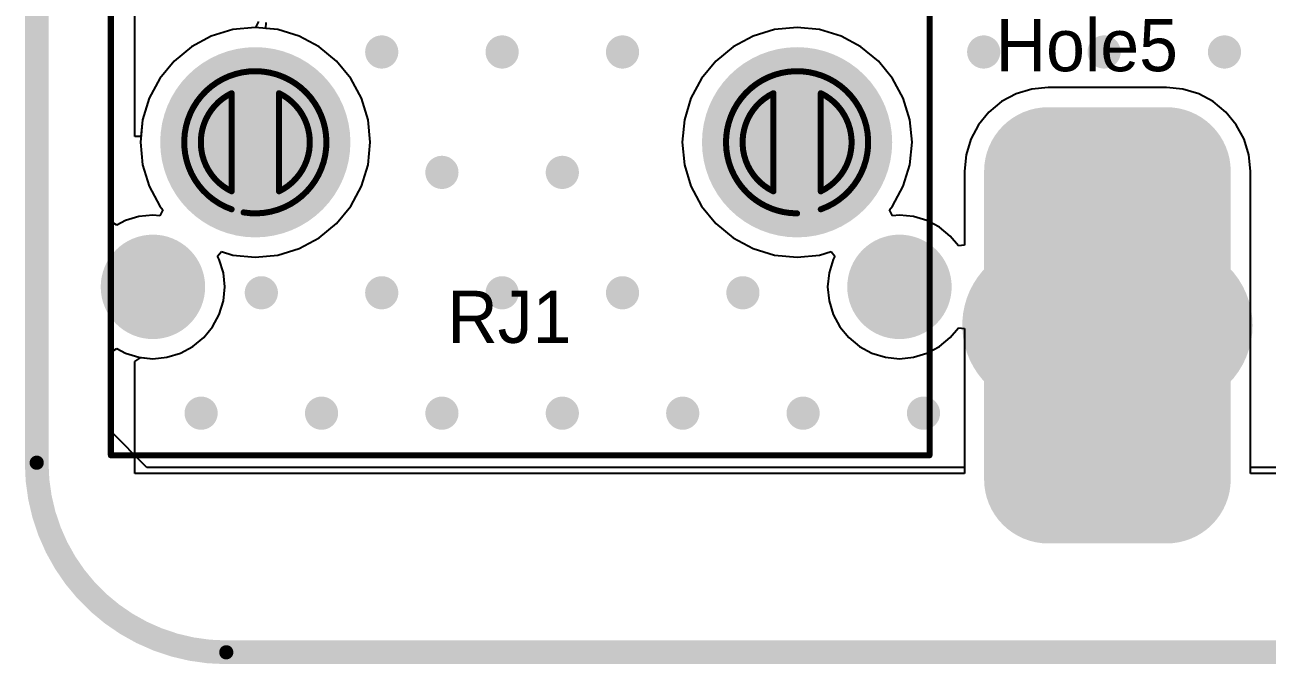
# Model space of a CAD drawing. Header units: millimetres. Extents: x -0.28 to 4.38, y -0.01 to 4.88.
# Drawn here: x -0.006 to 1.025, y -0.013 to 0.518 of the extents above; entities that cross this region are included whole.
import ezdxf

# ---------------------------------------------------------------- set-up
doc = ezdxf.new("R2010")
doc.units = ezdxf.units.MM
doc.header["$MEASUREMENT"] = 0
for name, color, linetype in [('BottomLayer', 5, 'Continuous'), ('BottomSolder', 6, 'Continuous'), ('Mechanical1', 6, 'Continuous'), ('MultiLayer', 9, 'Continuous'), ('PadHoleLayer', 156, 'Continuous'), ('TopLayer', 1, 'Continuous'), ('TopOverlay', 2, 'Continuous'), ('TopSolder', 216, 'Continuous'), ('ViaHoleLayer', 16, 'Continuous')]:
    doc.layers.add(name, color=color, linetype=linetype)

# ---------------------------------------------------------------- blocks, each defined once
blk = doc.blocks.new('H___P___25')
at = {"layer": 'BottomLayer', "const_width": 0.0492126}
for points in [[(-0.1746062, 0.0531496, 1), (-0.1253936, 0.0531496, 1)], [(0.0812992, 0.0531496, 1), (0.1305118, 0.0531496, 1)], [(-0.1746062, -0.0452756, 1), (-0.1253936, -0.0452756, 1)], [(0.0812992, -0.0452756, 1), (0.1305118, -0.0452756, 1)]]:
    blk.add_lwpolyline(points, format="xyb", close=True, dxfattribs=at)
at = {"layer": 'BottomLayer'}
for points in [[(-0.1499999, -0.0944882), (0.1059055, -0.0944882), (-0.1499999, 0.1023622), (0.1059055, 0.1023622)], [(-0.1992125, -0.0452756), (0.1551181, -0.0452756), (-0.1992125, 0.0531496), (0.1551181, 0.0531496)]]:
    blk.add_solid(points, dxfattribs=at)
at = {"layer": 'BottomSolder', "const_width": 0.0532126}
for points in [[(-0.1766062, 0.0531496, 1), (-0.1233936, 0.0531496, 1)], [(0.0792992, 0.0531496, 1), (0.1325118, 0.0531496, 1)], [(-0.1766062, -0.0452756, 1), (-0.1233936, -0.0452756, 1)], [(0.0792992, -0.0452756, 1), (0.1325118, -0.0452756, 1)]]:
    blk.add_lwpolyline(points, format="xyb", close=True, dxfattribs=at)
at = {"layer": 'BottomSolder'}
for points in [[(-0.1499999, -0.0984882), (0.1059055, -0.0984882), (-0.1499999, 0.1063622), (0.1059055, 0.1063622)], [(-0.2032125, -0.0452756), (0.1591181, -0.0452756), (-0.2032125, 0.0531496), (0.1591181, 0.0531496)]]:
    blk.add_solid(points, dxfattribs=at)
at = {"layer": 'MultiLayer', "const_width": 0.0492126}
for points in [[(-0.1746062, 0.0531496, 1), (-0.1253936, 0.0531496, 1)], [(0.0812992, 0.0531496, 1), (0.1305118, 0.0531496, 1)], [(-0.1746062, -0.0452756, 1), (-0.1253936, -0.0452756, 1)], [(0.0812992, -0.0452756, 1), (0.1305118, -0.0452756, 1)]]:
    blk.add_lwpolyline(points, format="xyb", close=True, dxfattribs=at)
at = {"layer": 'MultiLayer'}
for points in [[(-0.1499999, -0.0944882), (0.1059055, -0.0944882), (-0.1499999, 0.1023622), (0.1059055, 0.1023622)], [(-0.1992125, -0.0452756), (0.1551181, -0.0452756), (-0.1992125, 0.0531496), (0.1551181, 0.0531496)]]:
    blk.add_solid(points, dxfattribs=at)
at = {"layer": 'PadHoleLayer', "const_width": 0.0344488}
blk.add_lwpolyline([(-0.0737204, -0.0477362), (-0.0737204, 0.0556102, -1), (0.029626, 0.0556102), (0.029626, -0.0477362, -1)], format="xyb", close=True, dxfattribs=at)
at = {"layer": 'TopLayer', "const_width": 0.0492126}
for points in [[(-0.1746062, 0.0531496, 1), (-0.1253936, 0.0531496, 1)], [(0.0812992, 0.0531496, 1), (0.1305118, 0.0531496, 1)], [(-0.1746062, -0.0452756, 1), (-0.1253936, -0.0452756, 1)], [(0.0812992, -0.0452756, 1), (0.1305118, -0.0452756, 1)]]:
    blk.add_lwpolyline(points, format="xyb", close=True, dxfattribs=at)
at = {"layer": 'TopLayer'}
for points in [[(-0.1499999, -0.0944882), (0.1059055, -0.0944882), (-0.1499999, 0.1023622), (0.1059055, 0.1023622)], [(-0.1992125, -0.0452756), (0.1551181, -0.0452756), (-0.1992125, 0.0531496), (0.1551181, 0.0531496)]]:
    blk.add_solid(points, dxfattribs=at)
at = {"layer": 'TopSolder', "const_width": 0.0532126}
for points in [[(-0.1766062, 0.0531496, 1), (-0.1233936, 0.0531496, 1)], [(0.0792992, 0.0531496, 1), (0.1325118, 0.0531496, 1)], [(-0.1766062, -0.0452756, 1), (-0.1233936, -0.0452756, 1)], [(0.0792992, -0.0452756, 1), (0.1325118, -0.0452756, 1)]]:
    blk.add_lwpolyline(points, format="xyb", close=True, dxfattribs=at)
at = {"layer": 'TopSolder'}
for points in [[(-0.1499999, -0.0984882), (0.1059055, -0.0984882), (-0.1499999, 0.1063622), (0.1059055, 0.1063622)], [(-0.2032125, -0.0452756), (0.1591181, -0.0452756), (-0.2032125, 0.0531496), (0.1591181, 0.0531496)]]:
    blk.add_solid(points, dxfattribs=at)
blk = doc.blocks.new('RJ45_D____37')
at = {"layer": 'BottomLayer'}
for points, const_width in [([(0.0332677, 0.1, 1), (0.0667323, 0.1, 1)], 0.0334645), ([(0.1332677, 0.1, 1), (0.1667323, 0.1, 1)], 0.0334645), ([(0.2332677, 0.1, 1), (0.2667323, 0.1, 1)], 0.0334645), ([(0.3332677, 0.1, 1), (0.3667323, 0.1, 1)], 0.0334645), ([(-0.0167323, 0, 1), (0.0167323, 0, 1)], 0.0334645), ([(0.0832677, 0, 1), (0.1167323, 0, 1)], 0.0334645), ([(0.1832677, 0, 1), (0.2167323, 0, 1)], 0.0334645), ([(0.2832677, 0, 1), (0.3167323, 0, 1)], 0.0334645), ([(-0.0875, -0.2500002, 1), (-0.0125, -0.2500002, 1)], 0.075), ([(0.3625002, -0.25, 1), (0.4375002, -0.25, 1)], 0.075), ([(-0.1547244, -0.3700787, 1), (-0.1153544, -0.3700787, 1)], 0.0393701), ([(0.4653544, -0.3700787, 1), (0.5047244, -0.3700787, 1)], 0.0393701)]:
    blk.add_lwpolyline(points, format="xyb", close=True, dxfattribs=dict(at, const_width=const_width))
at = {"layer": 'BottomSolder'}
for points, const_width in [([(0.0312677, 0.1, 1), (0.0687323, 0.1, 1)], 0.0374645), ([(0.1312677, 0.1, 1), (0.1687323, 0.1, 1)], 0.0374645), ([(0.2312677, 0.1, 1), (0.2687323, 0.1, 1)], 0.0374645), ([(0.3312677, 0.1, 1), (0.3687323, 0.1, 1)], 0.0374645), ([(-0.0187323, 0, 1), (0.0187323, 0, 1)], 0.0374645), ([(0.0812677, 0, 1), (0.1187323, 0, 1)], 0.0374645), ([(0.1812677, 0, 1), (0.2187323, 0, 1)], 0.0374645), ([(0.2812677, 0, 1), (0.3187323, 0, 1)], 0.0374645), ([(-0.0895, -0.2500002, 1), (-0.0105, -0.2500002, 1)], 0.079), ([(0.3605002, -0.25, 1), (0.4395002, -0.25, 1)], 0.079), ([(-0.1567244, -0.3700787, 1), (-0.1133544, -0.3700787, 1)], 0.0433701), ([(0.4633544, -0.3700787, 1), (0.5067244, -0.3700787, 1)], 0.0433701)]:
    blk.add_lwpolyline(points, format="xyb", close=True, dxfattribs=dict(at, const_width=const_width))
at = {"layer": 'MultiLayer'}
for points, const_width in [([(0.0332677, 0.1, 1), (0.0667323, 0.1, 1)], 0.0334645), ([(0.1332677, 0.1, 1), (0.1667323, 0.1, 1)], 0.0334645), ([(0.2332677, 0.1, 1), (0.2667323, 0.1, 1)], 0.0334645), ([(0.3332677, 0.1, 1), (0.3667323, 0.1, 1)], 0.0334645), ([(-0.0167323, 0, 1), (0.0167323, 0, 1)], 0.0334645), ([(0.0832677, 0, 1), (0.1167323, 0, 1)], 0.0334645), ([(0.1832677, 0, 1), (0.2167323, 0, 1)], 0.0334645), ([(0.2832677, 0, 1), (0.3167323, 0, 1)], 0.0334645), ([(-0.0875, -0.2500002, 1), (-0.0125, -0.2500002, 1)], 0.075), ([(0.3625002, -0.25, 1), (0.4375002, -0.25, 1)], 0.075), ([(-0.1547244, -0.3700787, 1), (-0.1153544, -0.3700787, 1)], 0.0393701), ([(0.4653544, -0.3700787, 1), (0.5047244, -0.3700787, 1)], 0.0393701)]:
    blk.add_lwpolyline(points, format="xyb", close=True, dxfattribs=dict(at, const_width=const_width))
at = {"layer": 'PadHoleLayer'}
for points, const_width in [([(0.0391732, 0.1, 1), (0.0608268, 0.1, 1)], 0.0216535), ([(0.1391732, 0.1, 1), (0.1608268, 0.1, 1)], 0.0216535), ([(0.2391732, 0.1, 1), (0.2608268, 0.1, 1)], 0.0216535), ([(0.3391732, 0.1, 1), (0.3608268, 0.1, 1)], 0.0216535), ([(-0.0108268, 0, 1), (0.0108268, 0, 1)], 0.0216535), ([(0.0891732, 0, 1), (0.1108268, 0, 1)], 0.0216535), ([(0.1891732, 0, 1), (0.2108268, 0, 1)], 0.0216535), ([(0.2891732, 0, 1), (0.3108268, 0, 1)], 0.0216535), ([(-0.0824803, -0.2500002, 1), (-0.0175197, -0.2500002, 1)], 0.0649606), ([(0.3675199, -0.25, 1), (0.4324805, -0.25, 1)], 0.0649606), ([(-0.1507874, -0.3700787, 1), (-0.1192914, -0.3700787, 1)], 0.031496), ([(0.4692914, -0.3700787, 1), (0.5007874, -0.3700787, 1)], 0.031496)]:
    blk.add_lwpolyline(points, format="xyb", close=True, dxfattribs=dict(at, const_width=const_width))
at = {"layer": 'TopLayer'}
for points, const_width in [([(0.0332677, 0.1, 1), (0.0667323, 0.1, 1)], 0.0334645), ([(0.1332677, 0.1, 1), (0.1667323, 0.1, 1)], 0.0334645), ([(0.2332677, 0.1, 1), (0.2667323, 0.1, 1)], 0.0334645), ([(0.3332677, 0.1, 1), (0.3667323, 0.1, 1)], 0.0334645), ([(-0.0167323, 0, 1), (0.0167323, 0, 1)], 0.0334645), ([(0.0832677, 0, 1), (0.1167323, 0, 1)], 0.0334645), ([(0.1832677, 0, 1), (0.2167323, 0, 1)], 0.0334645), ([(0.2832677, 0, 1), (0.3167323, 0, 1)], 0.0334645), ([(-0.0875, -0.2500002, 1), (-0.0125, -0.2500002, 1)], 0.075), ([(0.3625002, -0.25, 1), (0.4375002, -0.25, 1)], 0.075), ([(-0.1547244, -0.3700787, 1), (-0.1153544, -0.3700787, 1)], 0.0393701), ([(0.4653544, -0.3700787, 1), (0.5047244, -0.3700787, 1)], 0.0393701)]:
    blk.add_lwpolyline(points, format="xyb", close=True, dxfattribs=dict(at, const_width=const_width))
at = {"layer": 'TopOverlay'}
blk.add_line((0.65, -0.1), (0.65, -0.1), dxfattribs=at)
at = {"layer": 'TopOverlay', "const_width": 0.005}
for points in [[(-0.17, 0.072914), (-0.0992126, 0.1437008)], [(-0.0992126, 0.1437008), (0.4492128, 0.1437008)], [(0.4492128, 0.1437008), (0.51, 0.0829141)], [(0.0431103, 0.096063), (0.0431103, 0.103937)], [(0.0431103, 0.103937), (0.0568898, 0.103937)], [(0.0447839, 0.096063), (0.0447839, 0.103937)], [(0.0552161, 0.096063), (0.0552161, 0.103937)], [(0.0568898, 0.096063), (0.0568898, 0.103937)], [(0.1431103, 0.096063), (0.1431103, 0.103937)], [(0.1431103, 0.103937), (0.1568899, 0.103937)], [(0.144784, 0.096063), (0.144784, 0.103937)], [(0.1552162, 0.096063), (0.1552162, 0.103937)], [(0.1568899, 0.096063), (0.1568899, 0.103937)], [(0.2431104, 0.103937), (0.2568899, 0.103937)], [(0.2431104, 0.096063), (0.2431104, 0.103937)], [(0.244784, 0.096063), (0.244784, 0.103937)], [(0.2552162, 0.096063), (0.2552162, 0.103937)], [(0.2568899, 0.096063), (0.2568899, 0.103937)], [(0.3431104, 0.096063), (0.3431104, 0.103937)], [(0.3431104, 0.103937), (0.35689, 0.103937)], [(0.3447841, 0.096063), (0.3447841, 0.103937)], [(0.3552163, 0.096063), (0.3552163, 0.103937)], [(0.35689, 0.096063), (0.35689, 0.103937)], [(0.0431103, 0.096063), (0.0568898, 0.096063)], [(0.1431103, 0.096063), (0.1568899, 0.096063)], [(0.2431104, 0.096063), (0.2568899, 0.096063)], [(0.3431104, 0.096063), (0.35689, 0.096063)], [(0.51, -0.51), (0.51, 0.0829141)], [(-0.17, -0.51), (-0.17, 0.072914)], [(-0.0068898, -0.003937), (-0.0068898, 0.003937)], [(-0.0068898, 0.003937), (0.0068898, 0.003937)], [(-0.0052161, -0.003937), (-0.0052161, 0.003937)], [(0.0052161, -0.003937), (0.0052161, 0.003937)], [(0.0068898, -0.003937), (0.0068898, 0.003937)], [(0.0931103, -0.003937), (0.0931103, 0.003937)], [(0.0931103, 0.003937), (0.1068898, 0.003937)], [(0.094784, -0.003937), (0.094784, 0.003937)], [(0.1052162, -0.003937), (0.1052162, 0.003937)], [(0.1068898, -0.003937), (0.1068898, 0.003937)], [(0.1931103, 0.003937), (0.2068899, 0.003937)], [(0.1931103, -0.003937), (0.1931103, 0.003937)], [(0.194784, -0.003937), (0.194784, 0.003937)], [(0.2052162, -0.003937), (0.2052162, 0.003937)], [(0.2068899, -0.003937), (0.2068899, 0.003937)], [(0.2931104, -0.003937), (0.2931104, 0.003937)], [(0.2931104, 0.003937), (0.3068899, 0.003937)], [(0.2947841, -0.003937), (0.2947841, 0.003937)], [(0.3052163, -0.003937), (0.3052163, 0.003937)], [(0.3068899, -0.003937), (0.3068899, 0.003937)], [(-0.0068898, -0.003937), (0.0068898, -0.003937)], [(0.0931103, -0.003937), (0.1068898, -0.003937)], [(0.1931103, -0.003937), (0.2068899, -0.003937)], [(0.2931104, -0.003937), (0.3068899, -0.003937)], [(-0.0696851, -0.2907724), (-0.0696851, -0.2092279)], [(-0.030315, -0.2907724), (-0.030315, -0.2092279)], [(0.3803152, -0.2907724), (0.3803152, -0.2092279)], [(0.4196853, -0.2907724), (0.4196853, -0.2092279)], [(-0.17, -0.51), (0.51, -0.51)]]:
    blk.add_lwpolyline(points, dxfattribs=at)
at = {"layer": 'TopOverlay', "const_width": 0.0025}
for points in [[(-0.1004626, 0.1437008, 1), (-0.0979626, 0.1437008, 1)], [(-0.1004626, 0.1437008, 1), (-0.0979626, 0.1437008, 1)], [(0.4479628, 0.1437008, 1), (0.4504628, 0.1437008, 1)], [(0.4479628, 0.1437008, 1), (0.4504628, 0.1437008, 1)], [(0.0418603, 0.103937, 1), (0.0443603, 0.103937, 1)], [(0.0418603, 0.103937, 1), (0.0443603, 0.103937, 1)], [(0.0435339, 0.103937, 1), (0.0460339, 0.103937, 1)], [(0.0539661, 0.103937, 1), (0.0564661, 0.103937, 1)], [(0.0556398, 0.103937, 1), (0.0581398, 0.103937, 1)], [(0.0556398, 0.103937, 1), (0.0581398, 0.103937, 1)], [(0.1418603, 0.103937, 1), (0.1443603, 0.103937, 1)], [(0.1418603, 0.103937, 1), (0.1443603, 0.103937, 1)], [(0.143534, 0.103937, 1), (0.146034, 0.103937, 1)], [(0.1539662, 0.103937, 1), (0.1564662, 0.103937, 1)], [(0.1556399, 0.103937, 1), (0.1581399, 0.103937, 1)], [(0.1556399, 0.103937, 1), (0.1581399, 0.103937, 1)], [(0.2418604, 0.103937, 1), (0.2443604, 0.103937, 1)], [(0.2418604, 0.103937, 1), (0.2443604, 0.103937, 1)], [(0.243534, 0.103937, 1), (0.246034, 0.103937, 1)], [(0.2539662, 0.103937, 1), (0.2564662, 0.103937, 1)], [(0.2556399, 0.103937, 1), (0.2581399, 0.103937, 1)], [(0.2556399, 0.103937, 1), (0.2581399, 0.103937, 1)], [(0.3418604, 0.103937, 1), (0.3443604, 0.103937, 1)], [(0.3418604, 0.103937, 1), (0.3443604, 0.103937, 1)], [(0.3435341, 0.103937, 1), (0.3460341, 0.103937, 1)], [(0.3539663, 0.103937, 1), (0.3564663, 0.103937, 1)], [(0.35564, 0.103937, 1), (0.35814, 0.103937, 1)], [(0.35564, 0.103937, 1), (0.35814, 0.103937, 1)], [(0.0418603, 0.096063, 1), (0.0443603, 0.096063, 1)], [(0.0418603, 0.096063, 1), (0.0443603, 0.096063, 1)], [(0.0435339, 0.096063, 1), (0.0460339, 0.096063, 1)], [(0.0539661, 0.096063, 1), (0.0564661, 0.096063, 1)], [(0.0556398, 0.096063, 1), (0.0581398, 0.096063, 1)], [(0.0556398, 0.096063, 1), (0.0581398, 0.096063, 1)], [(0.1418603, 0.096063, 1), (0.1443603, 0.096063, 1)], [(0.1418603, 0.096063, 1), (0.1443603, 0.096063, 1)], [(0.143534, 0.096063, 1), (0.146034, 0.096063, 1)], [(0.1539662, 0.096063, 1), (0.1564662, 0.096063, 1)], [(0.1556399, 0.096063, 1), (0.1581399, 0.096063, 1)], [(0.1556399, 0.096063, 1), (0.1581399, 0.096063, 1)], [(0.2418604, 0.096063, 1), (0.2443604, 0.096063, 1)], [(0.2418604, 0.096063, 1), (0.2443604, 0.096063, 1)], [(0.243534, 0.096063, 1), (0.246034, 0.096063, 1)], [(0.2539662, 0.096063, 1), (0.2564662, 0.096063, 1)], [(0.2556399, 0.096063, 1), (0.2581399, 0.096063, 1)], [(0.2556399, 0.096063, 1), (0.2581399, 0.096063, 1)], [(0.3418604, 0.096063, 1), (0.3443604, 0.096063, 1)], [(0.3418604, 0.096063, 1), (0.3443604, 0.096063, 1)], [(0.3435341, 0.096063, 1), (0.3460341, 0.096063, 1)], [(0.3539663, 0.096063, 1), (0.3564663, 0.096063, 1)], [(0.35564, 0.096063, 1), (0.35814, 0.096063, 1)], [(0.35564, 0.096063, 1), (0.35814, 0.096063, 1)], [(0.50875, 0.0829141, 1), (0.51125, 0.0829141, 1)], [(0.50875, 0.0829141, 1), (0.51125, 0.0829141, 1)], [(-0.17125, 0.072914, 1), (-0.16875, 0.072914, 1)], [(-0.17125, 0.072914, 1), (-0.16875, 0.072914, 1)], [(-0.0081398, 0.003937, 1), (-0.0056398, 0.003937, 1)], [(-0.0081398, 0.003937, 1), (-0.0056398, 0.003937, 1)], [(-0.0064661, 0.003937, 1), (-0.0039661, 0.003937, 1)], [(0.0039661, 0.003937, 1), (0.0064661, 0.003937, 1)], [(0.0056398, 0.003937, 1), (0.0081398, 0.003937, 1)], [(0.0056398, 0.003937, 1), (0.0081398, 0.003937, 1)], [(0.0918603, 0.003937, 1), (0.0943603, 0.003937, 1)], [(0.0918603, 0.003937, 1), (0.0943603, 0.003937, 1)], [(0.093534, 0.003937, 1), (0.096034, 0.003937, 1)], [(0.1039662, 0.003937, 1), (0.1064662, 0.003937, 1)], [(0.1056398, 0.003937, 1), (0.1081398, 0.003937, 1)], [(0.1056398, 0.003937, 1), (0.1081398, 0.003937, 1)], [(0.1918603, 0.003937, 1), (0.1943603, 0.003937, 1)], [(0.1918603, 0.003937, 1), (0.1943603, 0.003937, 1)], [(0.193534, 0.003937, 1), (0.196034, 0.003937, 1)], [(0.2039662, 0.003937, 1), (0.2064662, 0.003937, 1)], [(0.2056399, 0.003937, 1), (0.2081399, 0.003937, 1)], [(0.2056399, 0.003937, 1), (0.2081399, 0.003937, 1)], [(0.2918604, 0.003937, 1), (0.2943604, 0.003937, 1)], [(0.2918604, 0.003937, 1), (0.2943604, 0.003937, 1)], [(0.2935341, 0.003937, 1), (0.2960341, 0.003937, 1)], [(0.3039663, 0.003937, 1), (0.3064663, 0.003937, 1)], [(0.3056399, 0.003937, 1), (0.3081399, 0.003937, 1)], [(0.3056399, 0.003937, 1), (0.3081399, 0.003937, 1)], [(-0.0081398, -0.003937, 1), (-0.0056398, -0.003937, 1)], [(-0.0081398, -0.003937, 1), (-0.0056398, -0.003937, 1)], [(-0.0064661, -0.003937, 1), (-0.0039661, -0.003937, 1)], [(0.0039661, -0.003937, 1), (0.0064661, -0.003937, 1)], [(0.0056398, -0.003937, 1), (0.0081398, -0.003937, 1)], [(0.0056398, -0.003937, 1), (0.0081398, -0.003937, 1)], [(0.0918603, -0.003937, 1), (0.0943603, -0.003937, 1)], [(0.0918603, -0.003937, 1), (0.0943603, -0.003937, 1)], [(0.093534, -0.003937, 1), (0.096034, -0.003937, 1)], [(0.1039662, -0.003937, 1), (0.1064662, -0.003937, 1)], [(0.1056398, -0.003937, 1), (0.1081398, -0.003937, 1)], [(0.1056398, -0.003937, 1), (0.1081398, -0.003937, 1)], [(0.1918603, -0.003937, 1), (0.1943603, -0.003937, 1)], [(0.1918603, -0.003937, 1), (0.1943603, -0.003937, 1)], [(0.193534, -0.003937, 1), (0.196034, -0.003937, 1)], [(0.2039662, -0.003937, 1), (0.2064662, -0.003937, 1)], [(0.2056399, -0.003937, 1), (0.2081399, -0.003937, 1)], [(0.2056399, -0.003937, 1), (0.2081399, -0.003937, 1)], [(0.2918604, -0.003937, 1), (0.2943604, -0.003937, 1)], [(0.2918604, -0.003937, 1), (0.2943604, -0.003937, 1)], [(0.2935341, -0.003937, 1), (0.2960341, -0.003937, 1)], [(0.3039663, -0.003937, 1), (0.3064663, -0.003937, 1)], [(0.3056399, -0.003937, 1), (0.3081399, -0.003937, 1)], [(0.3056399, -0.003937, 1), (0.3081399, -0.003937, 1)], [(-0.0315649, -0.1943224, 1), (-0.0290649, -0.1943224, 1)], [(0.3790652, -0.1943225, 1), (0.3815652, -0.1943225, 1)], [(-0.0709351, -0.2092279, 1), (-0.0684351, -0.2092279, 1)], [(-0.070935, -0.2092279, 1), (-0.068435, -0.2092279, 1)], [(-0.031565, -0.2092279, 1), (-0.029065, -0.2092279, 1)], [(-0.031565, -0.2092279, 1), (-0.029065, -0.2092279, 1)], [(0.3790652, -0.2092279, 1), (0.3815652, -0.2092279, 1)], [(0.3790652, -0.2092279, 1), (0.3815652, -0.2092279, 1)], [(0.4184352, -0.2092279, 1), (0.4209352, -0.2092279, 1)], [(0.4184353, -0.2092279, 1), (0.4209353, -0.2092279, 1)], [(-0.0709351, -0.2907724, 1), (-0.0684351, -0.2907724, 1)], [(-0.070935, -0.2907725, 1), (-0.068435, -0.2907725, 1)], [(-0.031565, -0.2907724, 1), (-0.029065, -0.2907724, 1)], [(-0.031565, -0.2907725, 1), (-0.029065, -0.2907725, 1)], [(0.3790652, -0.2907724, 1), (0.3815652, -0.2907724, 1)], [(0.3790652, -0.2907725, 1), (0.3815652, -0.2907725, 1)], [(0.4184352, -0.2907725, 1), (0.4209352, -0.2907725, 1)], [(0.4184353, -0.2907724, 1), (0.4209353, -0.2907724, 1)], [(-0.0709351, -0.305678, 1), (-0.0684351, -0.305678, 1)], [(-0.0609896, -0.3082467, 1), (-0.0584896, -0.3082467, 1)], [(-0.0315649, -0.305678, 1), (-0.0290649, -0.305678, 1)], [(0.3790652, -0.3056779, 1), (0.3815652, -0.3056779, 1)], [(0.3987501, -0.3090554, 1), (0.4012501, -0.3090554, 1)], [(0.4184353, -0.305678, 1), (0.4209353, -0.305678, 1)], [(-0.17125, -0.51, 1), (-0.16875, -0.51, 1)], [(-0.17125, -0.51, 1), (-0.16875, -0.51, 1)], [(0.50875, -0.51, 1), (0.51125, -0.51, 1)], [(0.50875, -0.51, 1), (0.51125, -0.51, 1)]]:
    blk.add_lwpolyline(points, format="xyb", close=True, dxfattribs=at)
at = {"layer": 'TopOverlay', "const_width": 0.005}
for points in [[(-0.0696851, -0.305678, -22.95340004869648), (-0.0597396, -0.3082467)], [(-0.0303149, -0.1943224, -0.7071067811865566), (-0.0303149, -0.305678)], [(0.4000001, -0.3090554, -11.74195513120871), (0.4196853, -0.305678)], [(0.3803152, -0.3056779, -0.7071067811865385), (0.3803152, -0.1943225)], [(-0.069685, -0.2907725, -0.6276459144608444), (-0.069685, -0.2092279)], [(-0.030315, -0.2092279, -0.6276459144608674), (-0.030315, -0.2907725)], [(0.3803152, -0.2907725, -0.6276459144608468), (0.3803152, -0.2092279)], [(0.4196852, -0.2092279, -0.6276459144608634), (0.4196852, -0.2907725)]]:
    blk.add_lwpolyline(points, format="xyb", dxfattribs=at)
at = {"layer": 'TopSolder'}
for points, const_width in [([(0.0312677, 0.1, 1), (0.0687323, 0.1, 1)], 0.0374645), ([(0.1312677, 0.1, 1), (0.1687323, 0.1, 1)], 0.0374645), ([(0.2312677, 0.1, 1), (0.2687323, 0.1, 1)], 0.0374645), ([(0.3312677, 0.1, 1), (0.3687323, 0.1, 1)], 0.0374645), ([(-0.0187323, 0, 1), (0.0187323, 0, 1)], 0.0374645), ([(0.0812677, 0, 1), (0.1187323, 0, 1)], 0.0374645), ([(0.1812677, 0, 1), (0.2187323, 0, 1)], 0.0374645), ([(0.2812677, 0, 1), (0.3187323, 0, 1)], 0.0374645), ([(-0.0895, -0.2500002, 1), (-0.0105, -0.2500002, 1)], 0.079), ([(0.3605002, -0.25, 1), (0.4395002, -0.25, 1)], 0.079), ([(-0.1567244, -0.3700787, 1), (-0.1133544, -0.3700787, 1)], 0.0433701), ([(0.4633544, -0.3700787, 1), (0.5067244, -0.3700787, 1)], 0.0433701)]:
    blk.add_lwpolyline(points, format="xyb", close=True, dxfattribs=dict(at, const_width=const_width))

msp = doc.modelspace()

# ---------------------------------------------------------------- linework, layer by layer
at = {"layer": 'BottomLayer'}
for p, q in [((0.065, 0.3542232), (0.065, 1.42)), ((0.148469, 0.5081931), (0.1319652, 0.4993716)), ((0.1663765, 0.5136253), (0.148469, 0.5081931)), ((0.1849998, 0.5154595), (0.1663765, 0.5136253)), ((0.2036231, 0.5136253), (0.1849998, 0.5154595)), ((0.2215306, 0.5081931), (0.2036231, 0.5136253)), ((0.2380344, 0.4993716), (0.2215306, 0.5081931)), ((0.5984692, 0.5081933), (0.5819654, 0.4993718)), ((0.6163767, 0.5136255), (0.5984692, 0.5081933)), ((0.635, 0.5154597), (0.6163767, 0.5136255)), ((0.6536233, 0.5136255), (0.635, 0.5154597)), ((0.6715308, 0.5081933), (0.6536233, 0.5136255)), ((0.6880346, 0.4993718), (0.6715308, 0.5081933)), ((0.1319652, 0.4993716), (0.1174996, 0.4875)), ((0.2525, 0.4875), (0.2380344, 0.4993716)), ((0.5819654, 0.4993718), (0.5674998, 0.4875002)), ((0.7025002, 0.4875002), (0.6880346, 0.4993718)), ((0.1174996, 0.4875), (0.105628, 0.4730344)), ((0.2643716, 0.4730344), (0.2525, 0.4875)), ((0.5674998, 0.4875002), (0.5556282, 0.4730346)), ((0.7143718, 0.4730346), (0.7025002, 0.4875002)), ((0.105628, 0.4730344), (0.0968065, 0.4565306)), ((0.2731931, 0.4565306), (0.2643716, 0.4730344)), ((0.5556282, 0.4730346), (0.5468067, 0.4565308)), ((0.7231933, 0.4565308), (0.7143718, 0.4730346)), ((0.8435433, 0.465453), (0.8299753, 0.4641167)), ((0.9419685, 0.465453), (0.8435433, 0.465453)), ((0.9555365, 0.4641167), (0.9419685, 0.465453)), ((0.0968065, 0.4565306), (0.0913743, 0.4386231)), ((0.2786253, 0.4386231), (0.2731931, 0.4565306)), ((0.5468067, 0.4565308), (0.5413745, 0.4386233)), ((0.7286255, 0.4386233), (0.7231933, 0.4565308)), ((0.8169286, 0.460159), (0.8049048, 0.4537321)), ((0.8299753, 0.4641167), (0.8169286, 0.460159)), ((0.9685832, 0.460159), (0.9555365, 0.4641167)), ((0.980607, 0.4537321), (0.9685832, 0.460159)), ((0.7943658, 0.445083), (0.7857167, 0.434544)), ((0.8049048, 0.4537321), (0.7943658, 0.445083)), ((0.991146, 0.445083), (0.980607, 0.4537321)), ((0.9997951, 0.434544), (0.991146, 0.445083)), ((0.0913743, 0.4386231), (0.0895401, 0.4199998)), ((0.2804595, 0.4199998), (0.2786253, 0.4386231)), ((0.5413745, 0.4386233), (0.5395403, 0.42)), ((0.7304597, 0.42), (0.7286255, 0.4386233)), ((0.7857167, 0.434544), (0.7792898, 0.4225202)), ((1.006222, 0.4225202), (0.9997951, 0.434544)), ((0.0895401, 0.4199998), (0.0913743, 0.4013765)), ((0.2786253, 0.4013765), (0.2804595, 0.4199998)), ((0.5395403, 0.42), (0.5413745, 0.4013767)), ((0.7286255, 0.4013767), (0.7304597, 0.42)), ((0.7792898, 0.4225202), (0.7753321, 0.4094735)), ((1.0101797, 0.4094735), (1.006222, 0.4225202)), ((0.7753321, 0.4094735), (0.7739958, 0.3959055)), ((1.011516, 0.3959055), (1.0101797, 0.4094735)), ((0.0913743, 0.4013765), (0.0968065, 0.383469)), ((0.2731931, 0.383469), (0.2786253, 0.4013765)), ((0.5413745, 0.4013767), (0.5468067, 0.3834692)), ((0.7231933, 0.3834692), (0.7286255, 0.4013767)), ((0.7739958, 0.3959055), (0.7739958, 0.3346277)), ((1.011516, 0.15), (1.011516, 0.3959055)), ((0.0968065, 0.383469), (0.105628, 0.3669652)), ((0.2643716, 0.3669652), (0.2731931, 0.383469)), ((0.5468067, 0.3834692), (0.5556282, 0.3669654)), ((0.7143718, 0.3669654), (0.7231933, 0.3834692)), ((0.105628, 0.3669652), (0.1082355, 0.3637879)), ((0.1082355, 0.3637879), (0.1056843, 0.3590149)), ((0.2525, 0.3524996), (0.2643716, 0.3669652)), ((0.5556282, 0.3669654), (0.5674998, 0.3524998)), ((0.7117641, 0.3637879), (0.7143718, 0.3669654)), ((0.7143153, 0.3590149), (0.7117641, 0.3637879)), ((0.0700001, 0.3512263), (0.065, 0.3542232)), ((0.0771305, 0.3550376), (0.0700001, 0.3512263)), ((0.0883218, 0.3584324), (0.0771305, 0.3550376)), ((0.0999604, 0.3595787), (0.0883218, 0.3584324)), ((0.1056843, 0.3590149), (0.0999604, 0.3595787)), ((0.2380344, 0.340628), (0.2525, 0.3524996)), ((0.5674998, 0.3524998), (0.5819654, 0.3406282)), ((0.7200392, 0.3595787), (0.7143153, 0.3590149)), ((0.7316778, 0.3584324), (0.7200392, 0.3595787)), ((0.7428691, 0.3550376), (0.7316778, 0.3584324)), ((0.7531831, 0.3495246), (0.7428691, 0.3550376)), ((0.2215306, 0.3318065), (0.2380344, 0.340628)), ((0.5819654, 0.3406282), (0.5984692, 0.3318067)), ((0.7622234, 0.3421055), (0.7531831, 0.3495246)), ((0.7689958, 0.3338533), (0.7622234, 0.3421055)), ((0.2036231, 0.3263743), (0.2215306, 0.3318065)), ((0.5984692, 0.3318067), (0.6163767, 0.3263745)), ((0.7739958, 0.3346277), (0.7689958, 0.3338533)), ((0.1536582, 0.3254051), (0.1568302, 0.3292702)), ((0.1550767, 0.3227512), (0.1536582, 0.3254051)), ((0.1584715, 0.3115599), (0.1550767, 0.3227512)), ((0.1568302, 0.3292702), (0.1663765, 0.3263743)), ((0.1663765, 0.3263743), (0.1849998, 0.3245401)), ((0.1849998, 0.3245401), (0.2036231, 0.3263743)), ((0.6163767, 0.3263745), (0.635, 0.3245403)), ((0.635, 0.3245403), (0.6536233, 0.3263745)), ((0.6536233, 0.3263745), (0.6631695, 0.3292703)), ((0.6649229, 0.3227512), (0.6615281, 0.3115599)), ((0.6631695, 0.3292703), (0.6663415, 0.3254052)), ((0.6663415, 0.3254052), (0.6649229, 0.3227512)), ((0.1596178, 0.2999213), (0.1584715, 0.3115599)), ((0.6615281, 0.3115599), (0.6603818, 0.2999213)), ((0.1584715, 0.2882827), (0.1596178, 0.2999213)), ((0.6603818, 0.2999213), (0.6615281, 0.2882827)), ((0.1550767, 0.2770914), (0.1584715, 0.2882827)), ((0.6615281, 0.2882827), (0.6649229, 0.2770914)), ((0.1495637, 0.2667774), (0.1550767, 0.2770914)), ((0.6649229, 0.2770914), (0.6704359, 0.2667774)), ((0.1421446, 0.2577371), (0.1495637, 0.2667774)), ((0.6704359, 0.2667774), (0.677855, 0.2577371)), ((0.7622234, 0.2577371), (0.7689958, 0.2659893)), ((0.7689958, 0.2659893), (0.7739958, 0.2652149)), ((0.7739958, 0.2652149), (0.7739958, 0.15)), ((0.065, 0.2456194), (0.0700001, 0.2486163)), ((0.0700001, 0.2486163), (0.0771305, 0.244805)), ((0.1227903, 0.244805), (0.1331043, 0.250318)), ((0.1331043, 0.250318), (0.1421446, 0.2577371)), ((0.677855, 0.2577371), (0.6868953, 0.250318)), ((0.6868953, 0.250318), (0.6972093, 0.244805)), ((0.7428691, 0.244805), (0.7531831, 0.250318)), ((0.7531831, 0.250318), (0.7622234, 0.2577371)), ((0.065, 0.18), (0.065, 0.2456194)), ((0.0771305, 0.244805), (0.0883218, 0.2414102)), ((0.0883218, 0.2414102), (0.0999604, 0.2402639)), ((0.0999604, 0.2402639), (0.111599, 0.2414102)), ((0.111599, 0.2414102), (0.1227903, 0.244805)), ((0.6972093, 0.244805), (0.7084006, 0.2414102)), ((0.7084006, 0.2414102), (0.7200392, 0.2402639)), ((0.7200392, 0.2402639), (0.7316778, 0.2414102)), ((0.7316778, 0.2414102), (0.7428691, 0.244805)), ((0.095, 0.15), (0.065, 0.18)), ((0.7739958, 0.15), (0.095, 0.15)), ((2.605, 0.15), (1.011516, 0.15))]:
    msp.add_line(p, q, dxfattribs=at)
at = {"layer": 'BottomLayer', "const_width": 0.0137795}
for points in [[(0.2831102, 0.495, 1), (0.2968898, 0.495, 1)], [(0.3831102, 0.495, 1), (0.3968898, 0.495, 1)], [(0.4831102, 0.495, 1), (0.4968898, 0.495, 1)], [(0.7831102, 0.495, 1), (0.7968898, 0.495, 1)], [(0.8831102, 0.495, 1), (0.8968898, 0.495, 1)], [(0.9831102, 0.495, 1), (0.9968898, 0.495, 1)], [(0.3331102, 0.395, 1), (0.3468898, 0.395, 1)], [(0.4331102, 0.395, 1), (0.4468898, 0.395, 1)], [(0.1831102, 0.295, 1), (0.1968898, 0.295, 1)], [(0.2831102, 0.295, 1), (0.2968898, 0.295, 1)], [(0.3831102, 0.295, 1), (0.3968898, 0.295, 1)], [(0.4831102, 0.295, 1), (0.4968898, 0.295, 1)], [(0.5831102, 0.295, 1), (0.5968898, 0.295, 1)], [(0.1331102, 0.195, 1), (0.1468898, 0.195, 1)], [(0.2331102, 0.195, 1), (0.2468898, 0.195, 1)], [(0.3331102, 0.195, 1), (0.3468898, 0.195, 1)], [(0.4331102, 0.195, 1), (0.4468898, 0.195, 1)], [(0.5331102, 0.195, 1), (0.5468898, 0.195, 1)], [(0.6331102, 0.195, 1), (0.6468898, 0.195, 1)], [(0.7331102, 0.195, 1), (0.7468898, 0.195, 1)]]:
    msp.add_lwpolyline(points, format="xyb", close=True, dxfattribs=at)
at = {"layer": 'Mechanical1'}
for points, const_width in [([(0.003419, 0.1538676), (0.003419, 3.6184345)], 0.019685), ([(0.003419, 0.1538676), (0.003419, 3.6184345)], 0.011811), ([(0.1608993, -0.0036127), (3.2317654, -0.0036127)], 0.019685), ([(0.1608993, -0.0036127), (3.2317654, -0.0036127)], 0.011811)]:
    msp.add_lwpolyline(points, dxfattribs=dict(at, const_width=const_width))
for points, const_width in [([(0.1608993, -0.0036127, -0.4142135623730968), (0.003419, 0.1538676)], 0.019685), ([(0.1608993, -0.0036127, -0.4142135623730951), (0.003419, 0.1538676)], 0.011811)]:
    msp.add_lwpolyline(points, format="xyb", dxfattribs=dict(at, const_width=const_width))
for points, const_width in [([(-0.0015022, 0.1538676, 1), (0.0083402, 0.1538676, 1)], 0.0098425), ([(-0.0015022, 0.1538676, 1), (0.0083402, 0.1538676, 1)], 0.0098425), ([(0.0004663, 0.1538676, 1), (0.0063717, 0.1538676, 1)], 0.0059055), ([(0.0004663, 0.1538676, 1), (0.0063717, 0.1538676, 1)], 0.0059055), ([(0.1559781, -0.0036127, 1), (0.1658205, -0.0036127, 1)], 0.0098425), ([(0.1559781, -0.0036127, 1), (0.1658205, -0.0036127, 1)], 0.0098425), ([(0.1579466, -0.0036127, 1), (0.163852, -0.0036127, 1)], 0.0059055), ([(0.1579466, -0.0036127, 1), (0.163852, -0.0036127, 1)], 0.0059055)]:
    msp.add_lwpolyline(points, format="xyb", close=True, dxfattribs=dict(at, const_width=const_width))
at = {"layer": 'MultiLayer', "const_width": 0.0137795}
for points in [[(0.2831102, 0.495, 1), (0.2968898, 0.495, 1)], [(0.3831102, 0.495, 1), (0.3968898, 0.495, 1)], [(0.4831102, 0.495, 1), (0.4968898, 0.495, 1)], [(0.7831102, 0.495, 1), (0.7968898, 0.495, 1)], [(0.8831102, 0.495, 1), (0.8968898, 0.495, 1)], [(0.9831102, 0.495, 1), (0.9968898, 0.495, 1)], [(0.3331102, 0.395, 1), (0.3468898, 0.395, 1)], [(0.4331102, 0.395, 1), (0.4468898, 0.395, 1)], [(0.1831102, 0.295, 1), (0.1968898, 0.295, 1)], [(0.2831102, 0.295, 1), (0.2968898, 0.295, 1)], [(0.3831102, 0.295, 1), (0.3968898, 0.295, 1)], [(0.4831102, 0.295, 1), (0.4968898, 0.295, 1)], [(0.5831102, 0.295, 1), (0.5968898, 0.295, 1)], [(0.1331102, 0.195, 1), (0.1468898, 0.195, 1)], [(0.2331102, 0.195, 1), (0.2468898, 0.195, 1)], [(0.3331102, 0.195, 1), (0.3468898, 0.195, 1)], [(0.4331102, 0.195, 1), (0.4468898, 0.195, 1)], [(0.5331102, 0.195, 1), (0.5468898, 0.195, 1)], [(0.6331102, 0.195, 1), (0.6468898, 0.195, 1)], [(0.7331102, 0.195, 1), (0.7468898, 0.195, 1)]]:
    msp.add_lwpolyline(points, format="xyb", close=True, dxfattribs=at)
at = {"layer": 'TopLayer'}
for p, q in [((0.085, 0.424915), (0.085, 1.0302835)), ((0.187658, 0.5202219), (0.1850558, 0.515454)), ((0.1936434, 0.5146082), (0.1938891, 0.5196082)), ((0.148469, 0.5081931), (0.1319652, 0.4993716)), ((0.1663765, 0.5136253), (0.148469, 0.5081931)), ((0.1849998, 0.5154595), (0.1663765, 0.5136253)), ((0.1850558, 0.515454), (0.1849998, 0.5154595)), ((0.2036231, 0.5136253), (0.1936434, 0.5146082)), ((0.2215306, 0.5081931), (0.2036231, 0.5136253)), ((0.2380344, 0.4993716), (0.2215306, 0.5081931)), ((0.5984692, 0.5081933), (0.5819654, 0.4993718)), ((0.6163767, 0.5136255), (0.5984692, 0.5081933)), ((0.635, 0.5154597), (0.6163767, 0.5136255)), ((0.6536233, 0.5136255), (0.635, 0.5154597)), ((0.6715308, 0.5081933), (0.6536233, 0.5136255)), ((0.6880346, 0.4993718), (0.6715308, 0.5081933)), ((0.1319652, 0.4993716), (0.1174996, 0.4875)), ((0.2525, 0.4875), (0.2380344, 0.4993716)), ((0.5819654, 0.4993718), (0.5674998, 0.4875002)), ((0.7025002, 0.4875002), (0.6880346, 0.4993718)), ((0.1174996, 0.4875), (0.105628, 0.4730344)), ((0.2643716, 0.4730344), (0.2525, 0.4875)), ((0.5674998, 0.4875002), (0.5556282, 0.4730346)), ((0.7143718, 0.4730346), (0.7025002, 0.4875002)), ((0.105628, 0.4730344), (0.0968065, 0.4565306)), ((0.2731931, 0.4565306), (0.2643716, 0.4730344)), ((0.5556282, 0.4730346), (0.5468067, 0.4565308)), ((0.7231933, 0.4565308), (0.7143718, 0.4730346)), ((0.8435433, 0.465453), (0.8299753, 0.4641167)), ((0.9419685, 0.465453), (0.8435433, 0.465453)), ((0.9555365, 0.4641167), (0.9419685, 0.465453)), ((0.0968065, 0.4565306), (0.0913743, 0.4386231)), ((0.2786253, 0.4386231), (0.2731931, 0.4565306)), ((0.5468067, 0.4565308), (0.5413745, 0.4386233)), ((0.7286255, 0.4386233), (0.7231933, 0.4565308)), ((0.8169286, 0.460159), (0.8049048, 0.4537321)), ((0.8299753, 0.4641167), (0.8169286, 0.460159)), ((0.9685832, 0.460159), (0.9555365, 0.4641167)), ((0.980607, 0.4537321), (0.9685832, 0.460159)), ((0.7943658, 0.445083), (0.7857167, 0.434544)), ((0.8049048, 0.4537321), (0.7943658, 0.445083)), ((0.991146, 0.445083), (0.980607, 0.4537321)), ((0.9997951, 0.434544), (0.991146, 0.445083)), ((0.0913743, 0.4386231), (0.09, 0.4246694)), ((0.2804595, 0.4199998), (0.2786253, 0.4386231)), ((0.5413745, 0.4386233), (0.5395403, 0.42)), ((0.7304597, 0.42), (0.7286255, 0.4386233)), ((0.7857167, 0.434544), (0.7792898, 0.4225202)), ((1.006222, 0.4225202), (0.9997951, 0.434544)), ((0.09, 0.4246694), (0.085, 0.424915)), ((0.2786253, 0.4013765), (0.2804595, 0.4199998)), ((0.5395403, 0.42), (0.5413745, 0.4013767)), ((0.7286255, 0.4013767), (0.7304597, 0.42)), ((0.7792898, 0.4225202), (0.7753321, 0.4094735)), ((1.0101797, 0.4094735), (1.006222, 0.4225202)), ((0.7753321, 0.4094735), (0.7739958, 0.3959055)), ((1.011516, 0.3959055), (1.0101797, 0.4094735)), ((0.2731931, 0.383469), (0.2786253, 0.4013765)), ((0.5413745, 0.4013767), (0.5468067, 0.3834692)), ((0.7231933, 0.3834692), (0.7286255, 0.4013767)), ((0.7739958, 0.3959055), (0.7739958, 0.3346277)), ((1.011516, 0.145), (1.011516, 0.3959055)), ((0.2643716, 0.3669652), (0.2731931, 0.383469)), ((0.5468067, 0.3834692), (0.5556282, 0.3669654)), ((0.7143718, 0.3669654), (0.7231933, 0.3834692)), ((0.2525, 0.3524996), (0.2643716, 0.3669652)), ((0.5556282, 0.3669654), (0.5674998, 0.3524998)), ((0.7117641, 0.3637879), (0.7143718, 0.3669654)), ((0.7143153, 0.3590149), (0.7117641, 0.3637879)), ((0.2380344, 0.340628), (0.2525, 0.3524996)), ((0.5674998, 0.3524998), (0.5819654, 0.3406282)), ((0.7200392, 0.3595787), (0.7143153, 0.3590149)), ((0.7316778, 0.3584324), (0.7200392, 0.3595787)), ((0.7428691, 0.3550376), (0.7316778, 0.3584324)), ((0.7531831, 0.3495246), (0.7428691, 0.3550376)), ((0.2215306, 0.3318065), (0.2380344, 0.340628)), ((0.5819654, 0.3406282), (0.5984692, 0.3318067)), ((0.7622234, 0.3421055), (0.7531831, 0.3495246)), ((0.7689958, 0.3338533), (0.7622234, 0.3421055)), ((0.2036231, 0.3263743), (0.2215306, 0.3318065)), ((0.5984692, 0.3318067), (0.6163767, 0.3263745)), ((0.7739958, 0.3346277), (0.7689958, 0.3338533)), ((0.1536582, 0.3254051), (0.1568302, 0.3292702)), ((0.1550767, 0.3227512), (0.1536582, 0.3254051)), ((0.1584715, 0.3115599), (0.1550767, 0.3227512)), ((0.1568302, 0.3292702), (0.1663765, 0.3263743)), ((0.1663765, 0.3263743), (0.1849998, 0.3245401)), ((0.1849998, 0.3245401), (0.2036231, 0.3263743)), ((0.6163767, 0.3263745), (0.635, 0.3245403)), ((0.635, 0.3245403), (0.6536233, 0.3263745)), ((0.6536233, 0.3263745), (0.6631695, 0.3292703)), ((0.6649229, 0.3227512), (0.6615281, 0.3115599)), ((0.6631695, 0.3292703), (0.6663415, 0.3254052)), ((0.6663415, 0.3254052), (0.6649229, 0.3227512)), ((0.1596178, 0.2999213), (0.1584715, 0.3115599)), ((0.6615281, 0.3115599), (0.6603818, 0.2999213)), ((0.1584715, 0.2882827), (0.1596178, 0.2999213)), ((0.6603818, 0.2999213), (0.6615281, 0.2882827)), ((0.1550767, 0.2770914), (0.1584715, 0.2882827)), ((0.6615281, 0.2882827), (0.6649229, 0.2770914)), ((0.1495637, 0.2667774), (0.1550767, 0.2770914)), ((0.6649229, 0.2770914), (0.6704359, 0.2667774)), ((0.1421446, 0.2577371), (0.1495637, 0.2667774)), ((0.6704359, 0.2667774), (0.677855, 0.2577371)), ((0.7622234, 0.2577371), (0.7689958, 0.2659893)), ((0.7689958, 0.2659893), (0.7739958, 0.2652149)), ((0.7739958, 0.2652149), (0.7739958, 0.145)), ((0.1227903, 0.244805), (0.1331043, 0.250318)), ((0.1331043, 0.250318), (0.1421446, 0.2577371)), ((0.677855, 0.2577371), (0.6868953, 0.250318)), ((0.6868953, 0.250318), (0.6972093, 0.244805)), ((0.7428691, 0.244805), (0.7531831, 0.250318)), ((0.7531831, 0.250318), (0.7622234, 0.2577371)), ((0.085, 0.2379478), (0.0900001, 0.2412449)), ((0.085, 0.145), (0.085, 0.2379478)), ((0.0900001, 0.2412449), (0.0999604, 0.2402639)), ((0.0999604, 0.2402639), (0.111599, 0.2414102)), ((0.111599, 0.2414102), (0.1227903, 0.244805)), ((0.6972093, 0.244805), (0.7084006, 0.2414102)), ((0.7084006, 0.2414102), (0.7200392, 0.2402639)), ((0.7200392, 0.2402639), (0.7316778, 0.2414102)), ((0.7316778, 0.2414102), (0.7428691, 0.244805)), ((0.7739958, 0.145), (0.085, 0.145)), ((2.7425785, 0.145), (1.011516, 0.145))]:
    msp.add_line(p, q, dxfattribs=at)
at = {"layer": 'TopLayer', "const_width": 0.0137795}
for points in [[(0.2831102, 0.495, 1), (0.2968898, 0.495, 1)], [(0.3831102, 0.495, 1), (0.3968898, 0.495, 1)], [(0.4831102, 0.495, 1), (0.4968898, 0.495, 1)], [(0.7831102, 0.495, 1), (0.7968898, 0.495, 1)], [(0.8831102, 0.495, 1), (0.8968898, 0.495, 1)], [(0.9831102, 0.495, 1), (0.9968898, 0.495, 1)], [(0.3331102, 0.395, 1), (0.3468898, 0.395, 1)], [(0.4331102, 0.395, 1), (0.4468898, 0.395, 1)], [(0.1831102, 0.295, 1), (0.1968898, 0.295, 1)], [(0.2831102, 0.295, 1), (0.2968898, 0.295, 1)], [(0.3831102, 0.295, 1), (0.3968898, 0.295, 1)], [(0.4831102, 0.295, 1), (0.4968898, 0.295, 1)], [(0.5831102, 0.295, 1), (0.5968898, 0.295, 1)], [(0.1331102, 0.195, 1), (0.1468898, 0.195, 1)], [(0.2331102, 0.195, 1), (0.2468898, 0.195, 1)], [(0.3331102, 0.195, 1), (0.3468898, 0.195, 1)], [(0.4331102, 0.195, 1), (0.4468898, 0.195, 1)], [(0.5331102, 0.195, 1), (0.5468898, 0.195, 1)], [(0.6331102, 0.195, 1), (0.6468898, 0.195, 1)], [(0.7331102, 0.195, 1), (0.7468898, 0.195, 1)]]:
    msp.add_lwpolyline(points, format="xyb", close=True, dxfattribs=at)
at = {"layer": 'ViaHoleLayer', "const_width": 0.007874}
for points in [[(0.286063, 0.495, 1), (0.293937, 0.495, 1)], [(0.386063, 0.495, 1), (0.393937, 0.495, 1)], [(0.486063, 0.495, 1), (0.493937, 0.495, 1)], [(0.786063, 0.495, 1), (0.793937, 0.495, 1)], [(0.886063, 0.495, 1), (0.893937, 0.495, 1)], [(0.986063, 0.495, 1), (0.993937, 0.495, 1)], [(0.336063, 0.395, 1), (0.343937, 0.395, 1)], [(0.436063, 0.395, 1), (0.443937, 0.395, 1)], [(0.186063, 0.295, 1), (0.193937, 0.295, 1)], [(0.286063, 0.295, 1), (0.293937, 0.295, 1)], [(0.386063, 0.295, 1), (0.393937, 0.295, 1)], [(0.486063, 0.295, 1), (0.493937, 0.295, 1)], [(0.586063, 0.295, 1), (0.593937, 0.295, 1)], [(0.136063, 0.195, 1), (0.143937, 0.195, 1)], [(0.236063, 0.195, 1), (0.243937, 0.195, 1)], [(0.336063, 0.195, 1), (0.343937, 0.195, 1)], [(0.436063, 0.195, 1), (0.443937, 0.195, 1)], [(0.536063, 0.195, 1), (0.543937, 0.195, 1)], [(0.636063, 0.195, 1), (0.643937, 0.195, 1)], [(0.736063, 0.195, 1), (0.743937, 0.195, 1)]]:
    msp.add_lwpolyline(points, format="xyb", close=True, dxfattribs=at)

# ---------------------------------------------------------------- block references
for name, p, rotation in [('RJ45_D____37', (0.2349998, 0.67), 360), ('H___P___25', (0.8966929, 0.29), 90)]:
    msp.add_blockref(name, p, dxfattribs=dict(rotation=rotation))

# ---------------------------------------------------------------- texts
at = {"layer": 'TopOverlay'}
for s, p in [('Hole5', (0.8, 0.479)), ('RJ1', (0.3444914, 0.2533535))]:
    msp.add_text(s, height=0.0433071, dxfattribs=at).set_placement(p)

doc.saveas('drawing.dxf')
